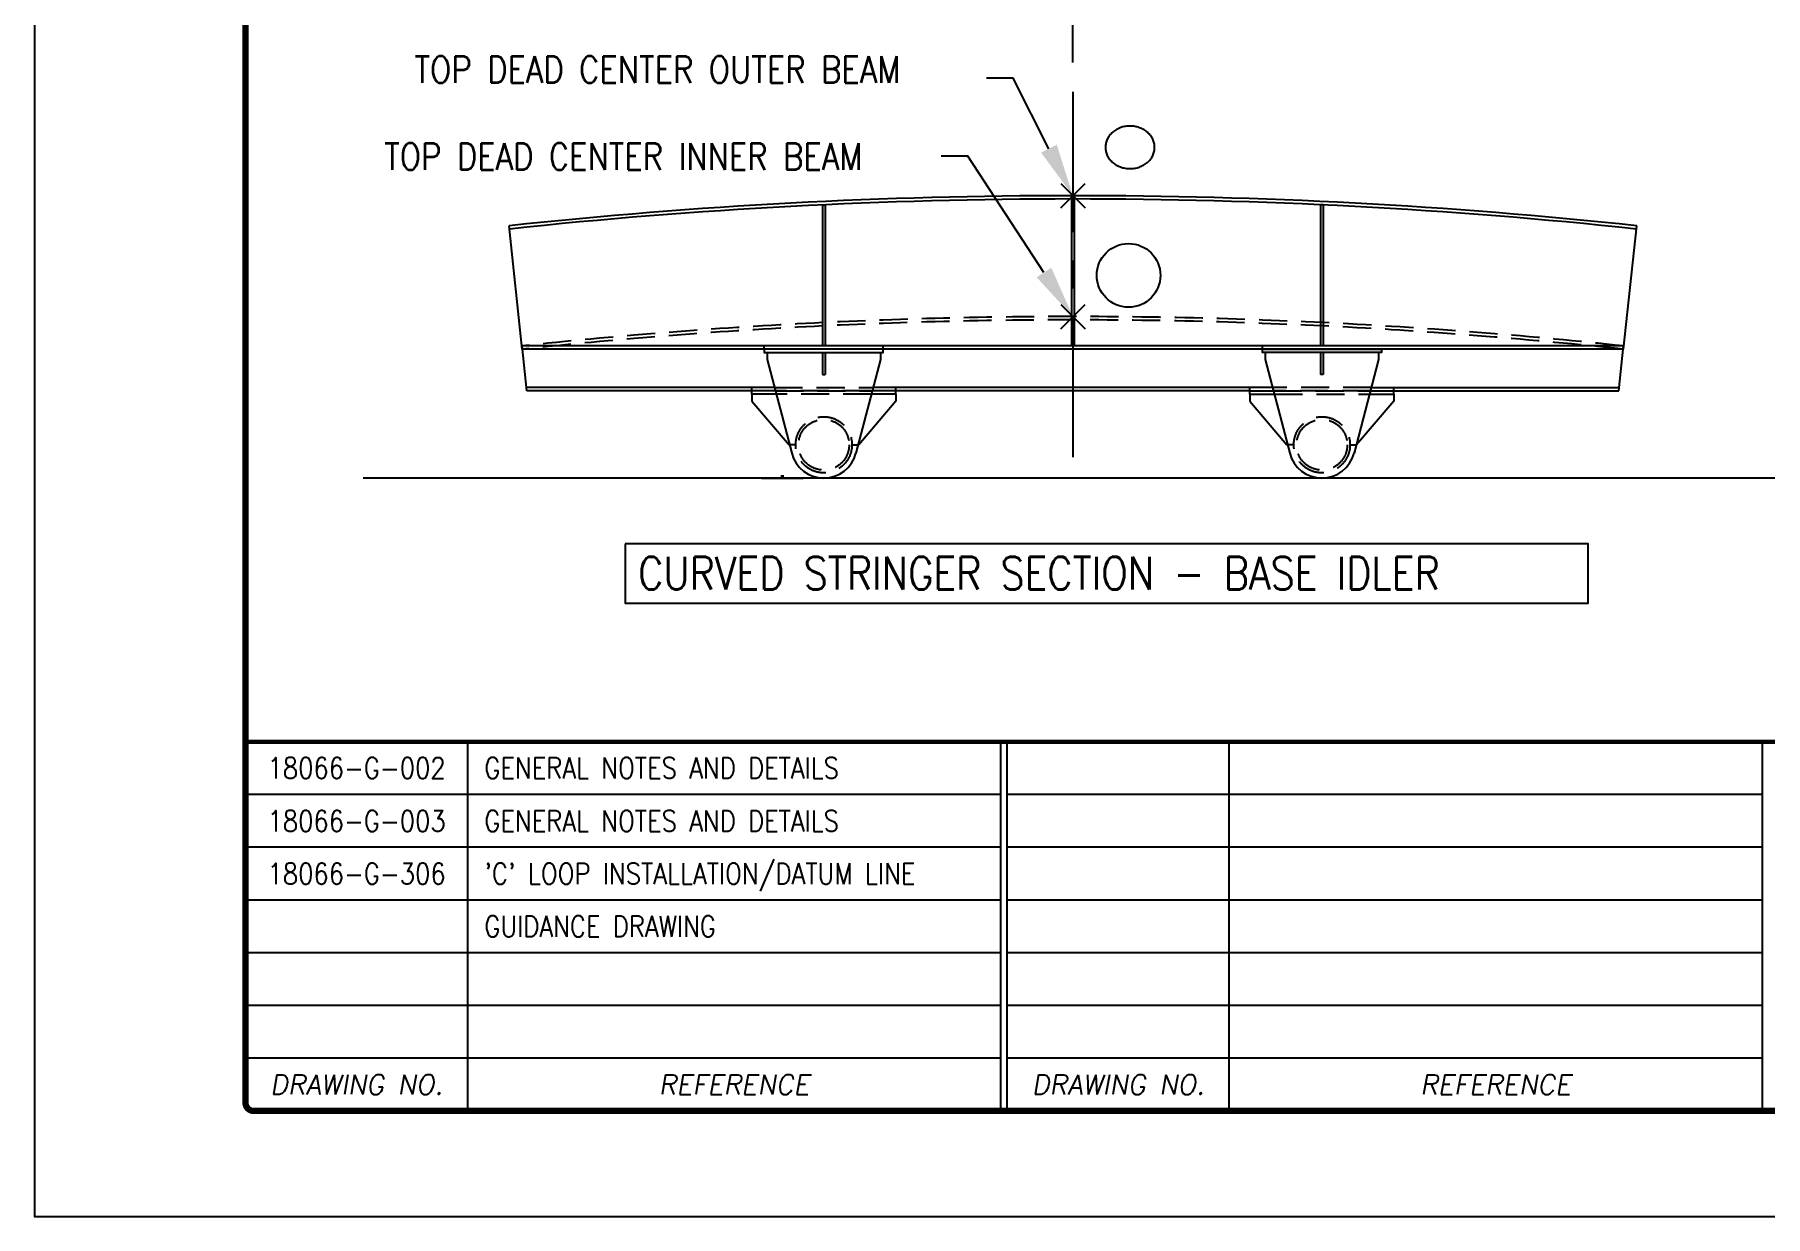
# Model space of a CAD drawing. Extents: x 0 to 13716, y 0 to 9144.
# Drawn here: x 0 to 3127, y 0 to 2135 of the extents above; entities that cross this region are included whole.
import ezdxf
from ezdxf.enums import TextEntityAlignment as Align

# ---------------------------------------------------------------- set-up
doc = ezdxf.new("R2010")
doc.units = 0
doc.header["$LTSCALE"] = 8
doc.linetypes.add('CENTER', pattern=[50.8, 31.75, -6.35, 6.35, -6.35])
doc.linetypes.add('HIDDEN', pattern=[9.525, 6.35, -3.175])
doc.layers.get('0').update_dxf_attribs({"linetype": 'CONTINUOUS'})
for name, color, linetype in [('EMS_BORDER', 7, 'CONTINUOUS'), ('EMS_CL', 1, 'CENTER'), ('EMS_DIM', 3, 'CONTINUOUS'), ('EMS_HIDDEN', 3, 'HIDDEN'), ('EMS_OBJECT', 2, 'CONTINUOUS'), ('EMS_SHEET', 252, 'CONTINUOUS'), ('EMS_TXT', 2, 'CONTINUOUS')]:
    doc.layers.add(name, color=color, linetype=linetype)
doc.styles.add('EMS', font='Romans.shx', dxfattribs={"width": 0.85, "height": 48})
doc.styles.add('EMS_STATUS', font='txt', dxfattribs={"oblique": 15, "height": 4.7625})
doc.styles.add('ROMANS', font='Romans', dxfattribs={"width": 0.85, "height": 48})

# ---------------------------------------------------------------- blocks, each defined once
blk = doc.blocks.new('EMS_REFERENCETXT')
at = {"layer": 'EMS_BORDER', "color": 3, "style": 'EMS', "width": 0.85}
for tag, p in [('DWGREFNO1', (38.78, 54)), ('DWGREFNO7', (130.52, 54)), ('DWGREFNO2', (38.78, 47.64)), ('DWGREFNO8', (130.52, 47.64)), ('DWGREFNO3', (38.78, 41.29)), ('DWGREFNO9', (130.52, 41.29)), ('DWGREFNO4', (38.78, 34.94)), ('DWGREFNO10', (130.52, 34.94)), ('DWGREFNO5', (38.78, 28.58)), ('DWGREFNO11', (130.52, 28.58)), ('DWGREFNO6', (38.78, 22.23)), ('DWGREFNO12', (130.52, 22.23))]:
    blk.add_attdef(tag, text='', height=2.53, dxfattribs=at).set_placement(p, align=Align.MIDDLE_CENTER)
for tag, p in [('DWGREF1', (54.17, 54)), ('DWGREF7', (145.91, 54)), ('DWGREF2', (54.17, 47.64)), ('DWGREF8', (145.91, 47.64)), ('DWGREF3', (54.17, 41.29)), ('DWGREF9', (145.91, 41.29)), ('DWGREF4', (54.17, 34.94)), ('DWGREF10', (145.91, 34.94)), ('DWGREF5', (54.17, 28.58)), ('DWGREF11', (145.91, 28.58)), ('DWGREF6', (54.17, 22.23)), ('DWGREF12', (145.91, 22.23))]:
    blk.add_attdef(tag, text='', height=2.53, dxfattribs=at).set_placement(p, align=Align.MIDDLE_LEFT)
blk = doc.blocks.new('EMS_BORDER')
at = {"layer": 'EMS_BORDER'}
for p, q in [((52.17, 12.7), (52.17, 57.17)), ((116.34, 57.17), (116.34, 12.7)), ((117.14, 12.7), (117.14, 57.17)), ((143.91, 12.7), (143.91, 57.17)), ((208.08, 57.17), (208.08, 12.7)), ((116.34, 50.82), (25.4, 50.82)), ((208.08, 50.82), (117.14, 50.82)), ((116.34, 44.47), (25.4, 44.47)), ((208.08, 44.47), (117.14, 44.47)), ((116.34, 38.11), (25.4, 38.11)), ((208.08, 38.11), (117.14, 38.11)), ((116.34, 31.76), (25.4, 31.76)), ((208.08, 31.76), (117.14, 31.76)), ((116.34, 25.41), (25.4, 25.41)), ((208.08, 25.41), (117.14, 25.41)), ((116.34, 19.05), (25.4, 19.05)), ((208.08, 19.05), (117.14, 19.05))]:
    blk.add_line(p, q, dxfattribs=at)
at = {"layer": 'EMS_BORDER', "const_width": 0.762}
blk.add_lwpolyline([(900.7, 12.7), (26.4, 12.7, -0.414214), (25.4, 13.7), (25.4, 595.9, -0.414214), (26.4, 596.9), (900.7, 596.9, -0.414214), (901.7, 595.9), (901.7, 13.7, -0.414214)], format="xyb", close=True, dxfattribs=at)
at = {"layer": 'EMS_BORDER', "const_width": 0.508}
blk.add_lwpolyline([(901.7, 57.17), (25.4, 57.17)], dxfattribs=at)
at = {"layer": 'EMS_BORDER', "color": 3, "style": 'EMS', "oblique": 10}
for s, height, p in [('DRAWING NO.', 2.3693, (38.78, 15.88)), ('REFERENCE', 2.369, (84.26, 15.88)), ('DRAWING NO.', 2.3693, (130.52, 15.88)), ('REFERENCE', 2.369, (175.99, 15.88))]:
    blk.add_text(s, height=height, dxfattribs=at).set_placement(p, align=Align.MIDDLE_CENTER)
at = {"layer": 'EMS_BORDER', "color": 2, "style": 'EMS', "width": 0.85}
for tag, p in [('SCALE', (608.16, 47.68)), ('DATE', (608.16, 36.58)), ('DRAWN', (608.16, 25.48)), ('CHECKED', (608.16, 14.38))]:
    blk.add_attdef(tag, text='', height=3.17, dxfattribs=at).set_placement(p, align=Align.CENTER)
at = {"layer": 'EMS_BORDER', "color": 7, "style": 'EMS_STATUS', "oblique": 15}
for tag, p in [('STATUSLINE1', (678.04, 46.72)), ('STATUSLINE2', (678.04, 40.37))]:
    blk.add_attdef(tag, text='', height=4.76, dxfattribs=at).set_placement(p, align=Align.CENTER)
at = {"layer": 'EMS_BORDER', "color": 7, "style": 'EMS', "width": 0.85}
for tag, height, p in [('DRAWINGTITLELINE1', 3.81, (856.17, 43.6)), ('DRAWINGTITLELINE2', 3.81, (856.17, 37.25)), ('DRAWINGTITLELINE3', 3.81, (856.17, 30.9)), ('PROJECTTITLELINE1', 3.81, (678.04, 23.6)), ('PROJECTTITLELINE2', 3.81, (678.04, 17.25)), ('DWGNO1', 3.97, (856.17, 15.25))]:
    blk.add_attdef(tag, text='', height=height, dxfattribs=at).set_placement(p, align=Align.CENTER)
blk.add_attdef('REV', text='', height=3.81, dxfattribs=at).set_placement((893.7, 17.14), align=Align.MIDDLE_CENTER)
at = {"layer": 'EMS_BORDER', "color": 2, "style": 'EMS', "oblique": 10, "width": 0.85}
blk.add_attdef('APP', text='', height=2.54, dxfattribs=at).set_placement((818.7, 15.96), align=Align.CENTER)
blk = doc.blocks.new('*U149')
at = {"layer": 'EMS_DIM', "color": 2, "style": 'ROMANS', "width": 0.85}
blk.add_text('TOP DEAD CENTER OUTER BEAM', height=48, dxfattribs=at).set_placement((686.5, 2048.3))
blk = doc.blocks.new('*U150')
at = {"layer": 'EMS_DIM', "color": 2, "style": 'ROMANS', "width": 0.85}
blk.add_text('TOP DEAD CENTER INNER BEAM', height=48, dxfattribs=at).set_placement((631.8, 1891.2))
blk = doc.blocks.new('*U151')
at = {"layer": 'EMS_DIM'}
blk.add_lwpolyline([(1823.7, 1705.5), (1685.9, 1915.8), (1637.7, 1915.8)], dxfattribs=at)
blk.add_solid([(1837, 1714.2), (1875.9, 1625.9), (1810.5, 1696.8)], dxfattribs=at)
blk = doc.blocks.new('*U152')
at = {"layer": 'EMS_DIM'}
blk.add_lwpolyline([(1832.8, 1929.3), (1768.2, 2056.5), (1719.9, 2056.5)], dxfattribs=at)
blk.add_solid([(1846.9, 1936.5), (1875.9, 1844.4), (1818.6, 1922.1)], dxfattribs=at)

msp = doc.modelspace()

# ---------------------------------------------------------------- linework, layer by layer
at = {"layer": 'EMS_CL'}
for p, q in [((1875.942, 2085.183), (1875.942, 4001.977)), ((1875.942, 2032.148), (1875.942, 1344.461))]:
    msp.add_line(p, q, dxfattribs=at)
at = {"layer": 'EMS_CL', "color": 252, "linetype": 'CONTINUOUS'}
for p, q in [((889.623, 1491.75), (880.944, 1572.876)), ((2862.26, 1491.75), (2870.939, 1572.876))]:
    msp.add_line(p, q, dxfattribs=at)
at = {"layer": 'EMS_DIM'}
msp.add_line((3171.669, 1334.21), (593.804, 1334.21), dxfattribs=at)
at = {"layer": 'EMS_HIDDEN', "color": 252}
for p, q in [((1336.73, 1497.75), (1515.154, 1497.75)), ((1511.068, 1491.75), (1338.305, 1491.75)), ((1338.305, 1491.75), (1513.579, 1491.75)), ((1512.004, 1485.75), (1339.88, 1485.75)), ((2415.154, 1497.75), (2236.73, 1497.75)), ((2238.305, 1491.75), (2413.579, 1491.75)), ((2413.579, 1491.75), (2238.305, 1491.75)), ((2239.88, 1485.75), (2412.004, 1485.75))]:
    msp.add_line(p, q, dxfattribs=at)
for centre, radius in [((1425.942, 1394.21), 50.75), ((1425.942, 1394.21), 45.75), ((2325.942, 1394.21), 50.75), ((2325.942, 1394.21), 45.75)]:
    msp.add_circle(centre, radius, dxfattribs=at)
for radius in [9367.5, 9361.5]:
    msp.add_arc((1875.942, -7741.63), radius, 83.9026508, 96.0973492, dxfattribs=at)
at = {"layer": 'EMS_OBJECT'}
for p, q in [((1853.95, 1822.378), (1897.934, 1866.362)), ((1853.95, 1866.362), (1897.934, 1822.378)), ((1853.95, 1603.878), (1897.934, 1647.862)), ((1853.95, 1647.862), (1897.934, 1603.878))]:
    msp.add_line(p, q, dxfattribs=at)
at = {"layer": 'EMS_OBJECT', "color": 252}
for p, q in [((1423.442, 1827.677), (1423.442, 1572.87)), ((1423.442, 1827.677), (1428.442, 1827.677)), ((1428.442, 1827.677), (1428.442, 1572.87)), ((1873.442, 1838.369), (1873.442, 1572.87)), ((1878.442, 1838.369), (1878.442, 1572.87)), ((2323.442, 1827.677), (2323.442, 1572.87)), ((2328.442, 1827.677), (2323.442, 1827.677)), ((2328.442, 1827.677), (2328.442, 1572.87)), ((1318.442, 1566.87), (1318.442, 1572.87)), ((1533.442, 1566.87), (1533.442, 1572.87)), ((2218.442, 1566.87), (2218.442, 1572.87)), ((1323.442, 1560.87), (1323.442, 1548.37)), ((1323.442, 1548.37), (1367.908, 1378.976)), ((1423.442, 1560.87), (1423.442, 1521.37)), ((1428.442, 1560.87), (1428.442, 1521.37)), ((1528.442, 1548.37), (1483.975, 1378.976)), ((1528.442, 1560.87), (1528.442, 1548.37)), ((2223.442, 1560.87), (2223.442, 1548.37)), ((2223.442, 1548.37), (2267.908, 1378.976)), ((2323.442, 1560.87), (2323.442, 1521.37)), ((2328.442, 1560.87), (2328.442, 1521.37)), ((2428.442, 1548.37), (2383.975, 1378.976)), ((2428.442, 1560.87), (2428.442, 1548.37)), ((1295.942, 1491.75), (1295.942, 1497.75)), ((1336.73, 1497.75), (1295.942, 1497.75)), ((1338.305, 1491.75), (1295.942, 1491.75)), ((1295.942, 1485.75), (1295.942, 1491.75)), ((1295.942, 1485.75), (1295.942, 1473.25)), ((1339.88, 1485.75), (1295.942, 1485.75)), ((1295.942, 1473.25), (1363.442, 1394.21)), ((1555.942, 1473.25), (1489.192, 1394.21)), ((1555.942, 1485.75), (1512.004, 1485.75)), ((1555.942, 1491.75), (1513.579, 1491.75)), ((2236.73, 1497.75), (1515.154, 1497.75)), ((1555.942, 1491.75), (1555.942, 1497.75)), ((1555.942, 1485.75), (1555.942, 1491.75)), ((2195.942, 1491.75), (1555.942, 1491.75)), ((1555.942, 1485.75), (1555.942, 1473.25)), ((2195.942, 1491.75), (2195.942, 1497.75)), ((2195.942, 1485.75), (2195.942, 1491.75)), ((2195.942, 1491.75), (2238.305, 1491.75)), ((2195.942, 1485.75), (2195.942, 1473.25)), ((2195.942, 1485.75), (2239.88, 1485.75)), ((2195.942, 1473.25), (2262.692, 1394.21)), ((2455.942, 1473.25), (2388.442, 1394.21)), ((2412.004, 1485.75), (2455.942, 1485.75)), ((2413.579, 1491.75), (2455.942, 1491.75)), ((2415.154, 1497.75), (2455.942, 1497.75)), ((2455.942, 1491.75), (2455.942, 1497.75)), ((2455.942, 1485.75), (2455.942, 1491.75)), ((2455.942, 1485.75), (2455.942, 1473.25)), ((1375.192, 1394.21), (1363.442, 1394.21)), ((1476.692, 1394.21), (1489.192, 1394.21)), ((2275.192, 1394.21), (2262.692, 1394.21)), ((2376.692, 1394.21), (2388.442, 1394.21)), ((1313.442, 1334.21), (1388.442, 1334.21)), ((1348.442, 1338.096), (1353.442, 1338.096))]:
    msp.add_line(p, q, dxfattribs=at)
at = {"layer": 'EMS_OBJECT', "color": 252, "linetype": 'CONTINUOUS'}
for p, q in [((881.084, 1566.87), (857.203, 1790.084)), ((2870.8, 1566.87), (2894.68, 1790.084)), ((2871.442, 1572.87), (880.442, 1572.87)), ((2870.8, 1566.87), (881.084, 1566.87)), ((1295.942, 1497.75), (888.981, 1497.75)), ((1295.942, 1491.75), (889.623, 1491.75)), ((2455.942, 1497.75), (2862.902, 1497.75)), ((2455.942, 1491.75), (2862.26, 1491.75))]:
    msp.add_line(p, q, dxfattribs=at)
at = {"layer": 'EMS_OBJECT', "color": 252}
for points in [[(1533.442, 1566.87), (1318.442, 1566.87), (1318.442, 1560.87), (1533.442, 1560.87)], [(2218.442, 1566.87), (2433.442, 1566.87), (2433.442, 1560.87), (2218.442, 1560.87)]]:
    msp.add_lwpolyline(points, close=True, dxfattribs=at)
for points in [[(1423.442, 1521.37), (1428.442, 1521.37)], [(2328.442, 1521.37), (2323.442, 1521.37)]]:
    msp.add_lwpolyline(points, dxfattribs=at)
at = {"layer": 'EMS_OBJECT'}
msp.add_polyline3d([(1934.8, 1931.86, 0), (1934.85, 1929.97, 0), (1935, 1928.09, 0), (1935.26, 1926.21, 0), (1935.63, 1924.35, 0), (1936.1, 1922.5, 0), (1936.68, 1920.68, 0), (1937.36, 1918.88, 0), (1938.13, 1917.12, 0), (1939.01, 1915.39, 0), (1939.99, 1913.7, 0), (1941.06, 1912.05, 0), (1942.22, 1910.45, 0), (1943.47, 1908.9, 0), (1944.81, 1907.41, 0), (1946.23, 1905.97, 0), (1947.73, 1904.6, 0), (1949.31, 1903.29, 0), (1950.95, 1902.05, 0), (1952.67, 1900.88, 0), (1954.45, 1899.79, 0), (1956.29, 1898.77, 0), (1958.19, 1897.83, 0), (1960.13, 1896.98, 0), (1962.12, 1896.21, 0), (1964.16, 1895.52, 0), (1966.23, 1894.92, 0), (1968.33, 1894.41, 0), (1970.45, 1893.99, 0), (1972.6, 1893.66, 0), (1974.77, 1893.42, 0), (1976.94, 1893.27, 0), (1979.12, 1893.22, 0), (1981.31, 1893.26, 0), (1983.48, 1893.39, 0), (1985.65, 1893.62, 0), (1987.8, 1893.93, 0), (1989.93, 1894.34, 0), (1992.03, 1894.84, 0), (1994.11, 1895.42, 0), (1996.14, 1896.1, 0), (1998.14, 1896.86, 0), (2000.09, 1897.7, 0), (2001.99, 1898.62, 0), (2003.84, 1899.63, 0), (2005.63, 1900.71, 0), (2007.35, 1901.87, 0), (2009.01, 1903.1, 0), (2010.59, 1904.39, 0), (2012.1, 1905.76, 0), (2013.53, 1907.18, 0), (2014.88, 1908.67, 0), (2016.14, 1910.21, 0), (2017.31, 1911.8, 0), (2018.39, 1913.44, 0), (2019.38, 1915.13, 0), (2020.27, 1916.85, 0), (2021.06, 1918.61, 0), (2021.75, 1920.4, 0), (2022.34, 1922.22, 0), (2022.82, 1924.06, 0), (2023.2, 1925.92, 0), (2023.47, 1927.8, 0), (2023.64, 1929.68, 0), (2023.7, 1931.57, 0), (2023.65, 1933.46, 0), (2023.5, 1935.35, 0), (2023.24, 1937.22, 0), (2022.87, 1939.08, 0), (2022.4, 1940.93, 0), (2021.82, 1942.75, 0), (2021.14, 1944.55, 0), (2020.36, 1946.31, 0), (2019.48, 1948.04, 0), (2018.51, 1949.73, 0), (2017.44, 1951.38, 0), (2016.28, 1952.98, 0), (2015.03, 1954.53, 0), (2013.69, 1956.03, 0), (2012.27, 1957.46, 0), (2010.77, 1958.83, 0), (2009.19, 1960.14, 0), (2007.54, 1961.38, 0), (2005.83, 1962.55, 0), (2004.05, 1963.64, 0), (2002.21, 1964.66, 0), (2000.31, 1965.6, 0), (1998.37, 1966.45, 0), (1996.37, 1967.23, 0), (1994.34, 1967.91, 0), (1992.27, 1968.51, 0), (1990.17, 1969.02, 0), (1988.04, 1969.44, 0), (1985.89, 1969.77, 0), (1983.73, 1970.01, 0), (1981.55, 1970.16, 0), (1979.37, 1970.21, 0), (1977.19, 1970.17, 0), (1975.02, 1970.04, 0), (1972.85, 1969.82, 0), (1970.7, 1969.5, 0), (1968.57, 1969.09, 0), (1966.47, 1968.59, 0), (1964.39, 1968.01, 0), (1962.35, 1967.34, 0), (1960.36, 1966.58, 0), (1958.41, 1965.73, 0), (1956.5, 1964.81, 0), (1954.66, 1963.8, 0), (1952.87, 1962.72, 0), (1951.15, 1961.56, 0), (1949.49, 1960.34, 0), (1947.91, 1959.04, 0), (1946.4, 1957.67, 0), (1944.97, 1956.25, 0), (1943.62, 1954.76, 0), (1942.36, 1953.22, 0), (1941.19, 1951.63, 0), (1940.11, 1949.99, 0), (1939.12, 1948.31, 0), (1938.23, 1946.58, 0), (1937.44, 1944.82, 0), (1936.75, 1943.03, 0), (1936.16, 1941.21, 0), (1935.68, 1939.37, 0), (1935.3, 1937.51, 0), (1935.03, 1935.63, 0), (1934.86, 1933.75, 0), (1934.8, 1931.86, 0)], dxfattribs=at)
msp.add_circle((1976.577, 1700.333), 57.5, dxfattribs=at)
at = {"layer": 'EMS_OBJECT', "color": 252, "linetype": 'CONTINUOUS'}
for radius, start, end in [(9586, 83.8994532, 96.1005468), (9580, 83.8994569, 96.1005431)]:
    msp.add_arc((1875.942, -7741.63), radius, start, end, dxfattribs=at)
at = {"layer": 'EMS_OBJECT', "color": 252}
for centre in [(1425.942, 1394.21), (2325.942, 1394.21)]:
    msp.add_arc(centre, 60, 194.708436, 345.291564, dxfattribs=at)
at = {"layer": 'EMS_SHEET'}
msp.add_lwpolyline([(0, 9144), (0, 0), (13716, 0), (13716, 9144)], close=True, dxfattribs=at)
at = {"layer": 'EMS_TXT'}
msp.add_lwpolyline([(1066.874, 1214.982), (1066.874, 1107.826), (2806.888, 1107.826), (2806.888, 1214.982)], close=True, dxfattribs=at)

# ---------------------------------------------------------------- block references
ref = msp.add_blockref('EMS_REFERENCETXT', (0, 0), dxfattribs=dict(xscale=15, yscale=15, zscale=15))
ref.add_attrib('DWGREFNO1', '18066-G-002', dxfattribs={"layer": 'EMS_BORDER', "color": 3, "height": 37.9095, "style": 'EMS', "width": 0.85}).set_placement((581.746, 809.939), align=Align.MIDDLE_CENTER)
ref.add_attrib('DWGREF1', 'GENERAL NOTES AND DETAILS', dxfattribs={"layer": 'EMS_BORDER', "color": 3, "height": 37.9095, "style": 'EMS', "width": 0.85}).set_placement((812.492, 809.939), align=Align.MIDDLE_LEFT)
ref.add_attrib('DWGREFNO2', '18066-G-003', dxfattribs={"layer": 'EMS_BORDER', "color": 3, "height": 37.9095, "style": 'EMS', "width": 0.85}).set_placement((581.746, 714.641), align=Align.MIDDLE_CENTER)
ref.add_attrib('DWGREF2', 'GENERAL NOTES AND DETAILS', dxfattribs={"layer": 'EMS_BORDER', "color": 3, "height": 37.9095, "style": 'EMS', "width": 0.85}).set_placement((812.492, 714.641), align=Align.MIDDLE_LEFT)
ref.add_attrib('DWGREFNO3', '18066-G-306', dxfattribs={"layer": 'EMS_BORDER', "color": 3, "height": 37.9095, "style": 'EMS', "width": 0.85}).set_placement((581.746, 619.342), align=Align.MIDDLE_CENTER)
ref.add_attrib('DWGREF3', "'C' LOOP INSTALLATION/DATUM LINE", dxfattribs={"layer": 'EMS_BORDER', "color": 3, "height": 37.9095, "style": 'EMS', "width": 0.85}).set_placement((812.492, 619.342), align=Align.MIDDLE_LEFT)
ref.add_attrib('DWGREF4', 'GUIDANCE DRAWING', dxfattribs={"layer": 'EMS_BORDER', "color": 3, "height": 37.9095, "style": 'EMS', "width": 0.85}).set_placement((812.492, 524.044), align=Align.MIDDLE_LEFT)
at = {"layer": 'EMS_OBJECT', "xscale": 15, "yscale": 15, "zscale": 15}
msp.add_blockref('EMS_BORDER', (0, 0), dxfattribs=at)
at = {"layer": 'EMS_OBJECT'}
for name in ['*U149', '*U152', '*U150', '*U151']:
    msp.add_blockref(name, (0, 0), dxfattribs=at)

# ---------------------------------------------------------------- texts
at = {"layer": 'EMS_TXT', "color": 7, "style": 'ROMANS', "width": 0.85}
msp.add_text('CURVED STRINGER SECTION - BASE IDLER', height=59.53125, dxfattribs=at).set_placement((1090.357, 1132.468))

doc.saveas('drawing.dxf')
